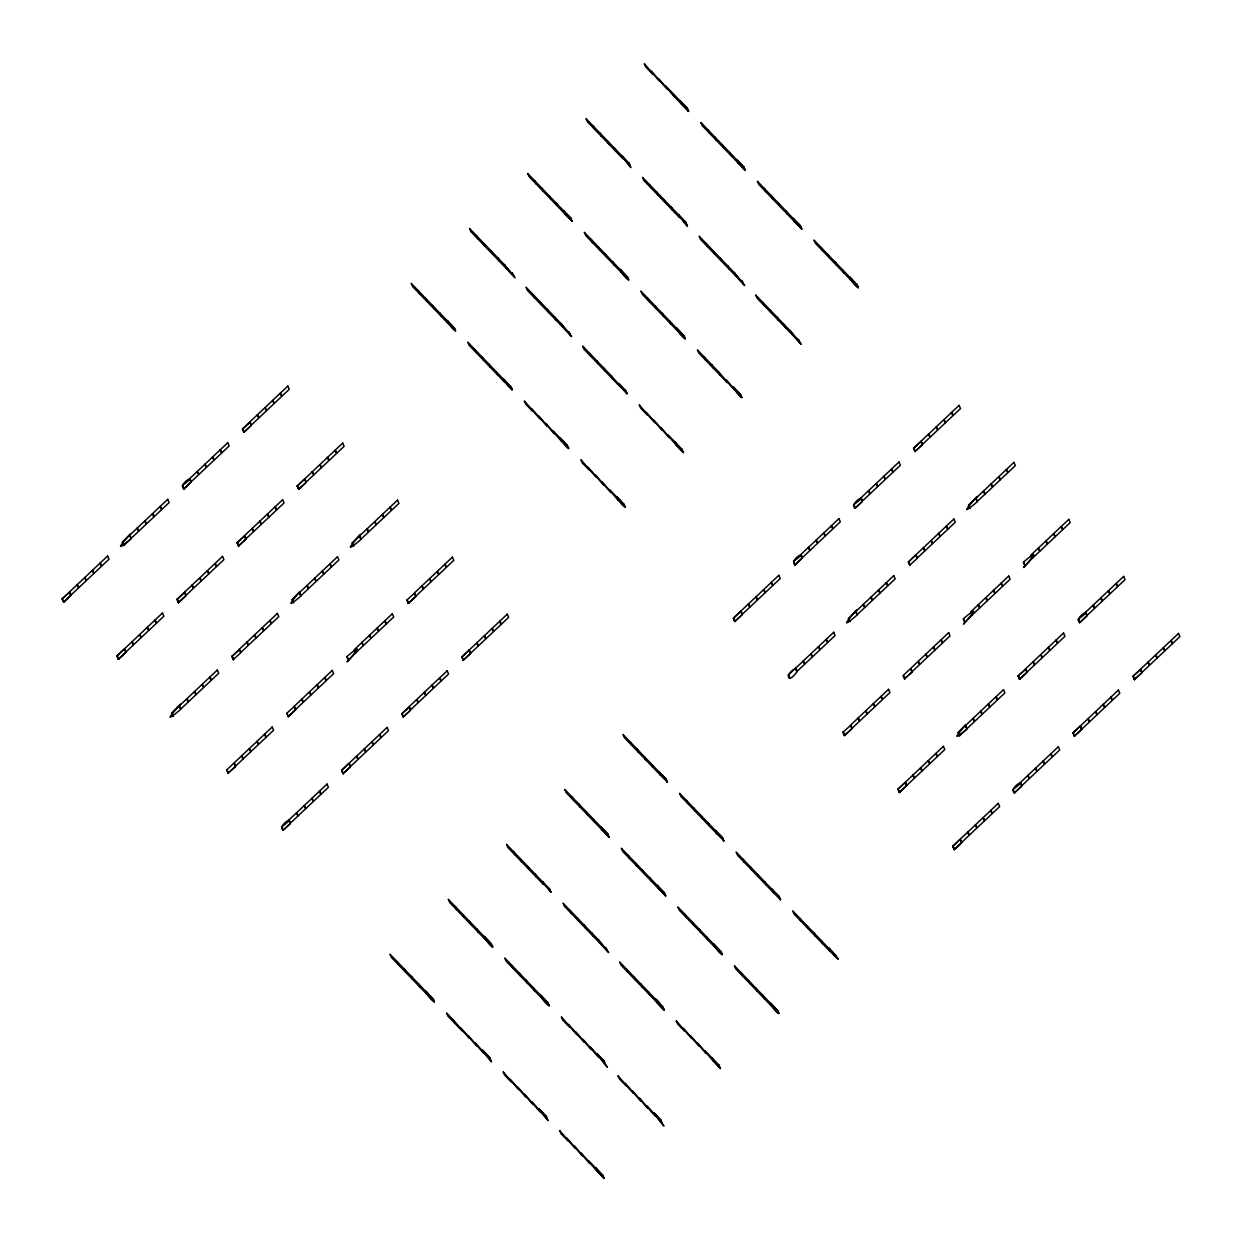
<?xml version="1.0" encoding="UTF-8"?>
<svg xmlns="http://www.w3.org/2000/svg" width="1242" height="1242" viewBox="0 0 1242 1242"><rect width="100%" height="100%" fill="white"/><g stroke="black" fill="none" stroke-linecap="round" stroke-linejoin="round"><path stroke-width="1.5" d="M118.487 659.3L125.768 652.423L124.231 649.054L116.95 655.931L118.487 659.3L116.95 655.931M178.569 602.649L185.85 595.787L184.313 592.418L177.032 599.281L178.569 602.649L177.032 599.281M238.65 546.014L245.932 539.137L244.534 535.923L237.113 542.645L238.65 546.014L237.113 542.645M298.732 489.364L306.013 482.501L304.476 479.133L297.195 485.995L298.732 489.364L297.195 485.995M63.637 602.277L62.1 598.908L69.521 592.186L70.918 595.415L63.637 602.277L70.778 595.26L69.381 592.046M122.182 542.273C149.459 514.452 100.4 564.691 131 538.764L129.463 535.395M182.264 485.622C201.841 471.246 177.016 483.185 183.8 488.991L191.082 482.129L189.545 478.76M242.469 429.127L249.751 422.264L242.469 429.127L243.882 432.356L251.163 425.478L249.626 422.109M69.521 592.186L62.1 598.908M123.579 545.486L131 538.764M447.368 320.622L454.075 327.888L447.368 320.622C447.26 323.851 459.416 336.566 454.044 327.577M572.003 221.262L565.141 214.136L563.744 210.923L570.746 217.909L572.003 221.262L570.575 217.723M621.994 155.995C630.082 167.546 637.224 174.92 621.994 155.995L628.995 162.981L630.253 166.35M688.518 111.423L681.656 104.297L680.259 101.068L687.261 108.054L688.518 111.423L687.09 107.883M506.891 269.064C533.439 298.499 484.24 241.243 513.893 276.05M565.141 214.136L563.884 210.783M117.09 656.071L124.231 649.054M177.171 599.42L184.453 592.558M237.253 542.785L244.534 535.923M297.319 486.15L304.476 479.133M118.347 659.145L125.768 652.423M178.429 602.51L185.85 595.787M238.511 545.875L245.792 538.997L244.395 535.783M298.592 489.224L306.013 482.501M503.942 379.431L510.648 386.697L503.942 379.431C503.383 381.915 516.75 395.887 510.788 386.557M620.457 269.576L627.163 276.842L620.457 269.576C620.177 272.681 632.256 285.412 627.303 276.702M678.567 214.788C686.655 226.339 693.781 233.729 678.567 214.788L685.568 221.775L686.826 225.144M745.076 170.216L738.229 163.09L736.817 159.861L743.818 166.863L745.076 170.216L743.648 166.676M563.449 327.872C589.997 357.292 540.813 300.036 570.451 334.859M621.714 272.945L628.716 279.931M738.229 163.09L736.972 159.737M171.8 712.939C199.186 685.072 149.847 735.575 180.618 709.446L179.081 706.077M231.881 656.304L239.302 649.582L232.021 656.444L233.418 659.673L232.021 656.444M291.963 599.653C316.757 574.146 272.433 620.27 300.781 596.16L299.244 592.791M352.045 543.018C379.431 515.151 330.093 565.638 360.863 539.525L359.326 536.156M233.279 659.533L240.7 652.811L239.163 649.442M560.499 438.224L567.206 445.49L560.499 438.224C560.468 441.531 573.261 454.836 567.175 445.179M677.014 328.385L683.721 335.65L677.014 328.385C676.75 331.49 688.829 344.205 683.876 335.511M801.649 229.025L794.787 221.899L793.39 218.67L800.391 225.656L801.649 229.025L800.221 225.47M620.022 386.666L618.764 383.297L625.611 390.438L627.024 393.652L611.406 375.953L612.818 379.183L619.665 386.309M678.272 331.738L685.274 338.724M736.537 276.811C763.085 306.246 713.902 248.99 743.539 283.813M228.186 773.331L226.649 769.962L233.931 763.1L235.483 766.469L228.062 773.192L235.483 766.469M294.152 706.589L286.731 713.312L288.268 716.681L295.549 709.819L294.012 706.45L295.549 709.819M348.35 660.045L346.813 656.676C377.257 630.579 328.695 681.237 355.491 653.044M406.895 600.041L414.316 593.319L415.713 596.533L408.432 603.41L406.895 600.041L408.432 603.41M295.425 709.679L288.268 716.681M408.292 603.255L415.713 596.533M617.072 497.033L623.779 504.299L617.072 497.033C616.824 500.247 630.067 513.412 623.748 503.973M733.587 387.178L740.294 394.444L733.587 387.178C733.727 390.081 745.293 403.06 740.434 394.304M850.102 277.323L856.809 284.589L850.102 277.323C849.823 280.428 861.917 293.159 856.949 284.449M676.719 445.335L683.442 452.6L676.58 445.459L675.322 442.105L682.029 449.371M793.095 335.619C819.658 365.039 770.459 307.783 800.096 342.606M851.36 280.692L858.362 287.678M281.499 826.986C301.076 812.61 276.252 824.548 283.052 830.339L290.333 823.477L288.781 820.108M343.118 773.704L341.581 770.335L348.862 763.473L341.721 770.475L343.118 773.704L350.399 766.842L348.862 763.473M401.803 713.84L409.084 706.977L401.803 713.84L403.2 717.069L410.481 710.191L408.944 706.822M463.282 660.418L461.745 657.049L469.026 650.187L470.563 653.556L463.142 660.278L470.423 653.416L469.026 650.187M469.165 650.327L461.745 657.049M342.994 773.564L350.399 766.842M734.876 621.559L733.339 618.19L740.62 611.312L733.479 618.33L734.876 621.559L742.157 614.681L740.62 611.312M793.421 561.539C812.998 547.163 788.173 559.102 794.958 564.908L802.239 558.046L800.702 554.677M853.502 504.904C873.079 490.528 848.255 502.467 855.039 508.273L862.321 501.411L860.784 498.042M915.121 451.622L913.584 448.253L920.865 441.391L922.402 444.76L914.981 451.483L922.263 444.62L920.865 441.391M920.99 441.531L913.584 448.253M734.736 621.404L742.157 614.681M426.13 991.458L432.837 998.723L426.13 991.458C425.851 994.578 437.945 1007.293 432.992 998.584M484.396 936.53C499.703 952.04 490.419 948.95 484.396 936.53L491.242 943.672M550.905 891.958L542.506 881.742L550.765 892.098L549.337 888.558M609.015 837.17L602.168 830.044L600.755 826.83L607.757 833.817L609.015 837.17L607.586 833.63M667.42 782.118L660.418 775.117L659.021 771.903L666.023 778.889L667.28 782.258L665.852 778.703M427.388 994.826L434.389 1001.813M485.653 939.899L492.655 946.885M602.168 830.044L600.911 826.691M660.418 775.117L659.16 771.763M788.189 675.198L795.47 668.336L797.007 671.705C787.35 685.475 784.602 673.552 795.61 668.475M848.27 618.563C875.657 590.68 826.318 641.183 857.089 615.069L855.552 611.701M915.633 555.05L908.352 561.927L909.749 565.141L908.492 562.067L915.633 555.05L917.17 558.419L909.749 565.141M968.434 505.277C995.82 477.409 946.482 527.897 977.252 501.784L975.715 498.415M482.703 1050.266L489.41 1057.532L482.703 1050.266C504.423 1078.196 479.816 1047.285 475.344 1042.923M540.953 995.339L547.66 1002.604L540.953 995.339C540.674 998.444 552.768 1011.174 547.815 1002.465M665.588 895.979L658.726 888.853L657.328 885.624L664.33 892.61L665.588 895.979L664.159 892.439M723.993 840.912L716.991 833.925L715.578 830.696L722.58 837.682L723.838 841.051L722.409 837.512M542.211 998.692L549.212 1005.694M600.476 943.78C627.024 973.2 577.841 915.944 607.478 950.767M658.726 888.853L657.468 885.484M716.991 833.925L715.734 830.556M664.175 892.75L657.328 885.624M722.44 837.822L715.578 830.696M843.039 732.221L850.459 725.499L851.857 728.728L844.576 735.59L843.039 732.221L844.576 735.59M904.657 678.939L903.12 675.586L910.402 668.708L911.938 672.077L904.518 678.8L911.938 672.077M964.739 622.304L963.202 618.935C993.631 592.838 945.084 643.496 971.881 615.302M1024.821 565.669L1023.284 562.3C1053.713 536.187 1005.166 586.861 1031.962 558.652L1030.705 555.578M844.451 735.45L851.857 728.728M539.261 1109.059L545.968 1116.325L539.261 1109.059C560.996 1136.989 536.389 1106.094 531.918 1101.716M597.526 1054.132L604.233 1061.398L597.526 1054.132C622.335 1086.61 593.024 1048.869 590.167 1046.789M714.041 944.293L720.748 951.558L714.041 944.293C713.762 947.398 725.856 960.113 720.888 951.419M780.55 899.72L773.549 892.719L772.151 889.505L779.153 896.491L780.411 899.845L778.982 896.305M657.034 1002.573C649.783 988.058 676.657 1025.613 657.034 1002.573L664.035 1009.56M715.299 947.646L722.301 954.632M773.549 892.719L772.291 889.365M899.425 792.613L897.888 789.244L905.17 782.367L906.722 785.736L899.301 792.458L906.582 785.596L905.17 782.367M957.97 732.594C982.764 707.086 938.455 753.211 966.788 729.101L965.251 725.732M1019.589 679.327L1018.052 675.958L1025.473 669.236L1018.192 676.098L1019.589 679.327L1026.87 672.45L1025.333 669.096M1078.134 619.308C1097.711 604.932 1072.886 616.87 1079.671 622.677L1086.952 615.815L1085.415 612.446M905.309 782.522L897.888 789.244M959.383 735.823L966.788 729.101M1019.449 679.188L1026.87 672.45M595.834 1167.868L604.093 1178.208L602.68 1174.994L595.834 1167.868L597.231 1171.082L604.093 1178.208M654.084 1112.941L660.791 1120.206L654.084 1112.941C678.893 1145.419 649.597 1107.662 646.74 1105.597M770.599 1003.086L777.321 1010.351L770.599 1003.086C770.335 1006.191 782.413 1018.921 777.461 1010.212M835.711 955.284C815.326 932.338 847.494 971.586 835.54 955.114M603.938 1178.348L597.231 1171.082M713.746 1061.242L720.453 1068.508L713.607 1061.367L712.349 1058.013L719.056 1065.279M771.856 1006.455L778.858 1013.441M837.124 958.513L830.261 951.388M954.291 849.621L952.738 846.252L960.035 839.39L952.878 846.392L954.291 849.621L961.572 842.759L960.035 839.39M1012.82 789.617C1032.397 775.241 1007.572 787.18 1014.357 792.986L1021.654 786.124L1020.101 782.755M1074.439 736.335L1072.902 732.966L1080.183 726.104L1081.72 729.473L1074.299 736.195L1081.596 729.333L1080.183 726.104M1134.52 679.7L1132.983 676.331L1140.265 669.469L1141.802 672.838L1134.381 679.56L1141.802 672.838M1080.323 726.244L1072.902 732.966M1140.404 669.609L1132.983 676.331M954.151 849.481L961.572 842.759M651.46 71.136L666.923 88.974M658.664 78.619L674.111 96.457L672.714 93.228L665.852 86.102M680.259 101.068L687.121 108.194M736.817 159.861L743.679 166.987M793.39 218.67L800.252 225.796M688.658 111.283L681.811 104.157L680.399 100.928M738.369 162.95L745.231 170.076M801.789 228.885L794.942 221.759L793.529 218.53M652.516 74.008L645.669 66.866L644.256 63.652L659.719 81.491M1086.952 615.815L1079.671 622.677M862.321 501.411L855.039 508.273M563.744 210.923L570.59 218.049M726.244 379.835L741.847 397.533M565.281 214.012L572.143 221.138M727.3 382.707L720.438 375.581L719.04 372.352L734.503 390.19M802.239 558.046L794.958 564.908M1021.654 786.124L1014.357 792.986M646.383 412.313L661.846 430.136M653.587 419.796L669.034 437.619M660.775 427.279L676.238 445.117M667.979 434.762L674.841 441.888L676.58 445.459M620.162 386.526L627.024 393.652M647.439 415.17L640.577 408.044L639.18 404.83L654.643 422.653M797.007 671.705L795.47 668.336M531.56 408.432L547.008 426.27M538.749 415.915L554.211 433.753M545.952 423.398L561.415 441.236M553.156 430.881L560.018 438.007L561.757 441.593M588.118 467.225L603.581 485.063M595.322 474.708L610.785 492.546M602.525 482.207L617.973 500.029M609.713 489.69L616.575 496.816L618.314 500.386M532.616 411.304L525.754 404.178L524.357 400.949L539.82 418.787M589.189 470.097L582.327 462.971L580.93 459.742L596.377 477.58M659.021 771.903L665.883 779.029M772.151 889.505L779.013 896.631M251.163 425.478L243.882 432.356M600.755 826.83L607.617 833.956M602.308 829.92L609.17 837.046M658.881 888.713L665.728 895.839M191.082 482.129L183.8 488.991M410.481 710.191L403.2 717.069M542.506 881.742L549.507 888.744L550.765 892.098M683.395 1028.221L698.858 1046.043M690.599 1035.704L706.061 1053.526M697.802 1043.187L713.265 1061.025M705.006 1050.67L711.852 1057.796L713.607 1061.367M684.466 1031.077L677.604 1023.951L676.207 1020.738L691.654 1038.56M568.572 1024.339L584.035 1042.178M575.776 1031.823L591.239 1049.661M582.979 1039.306L598.427 1057.144M625.145 1083.133L640.608 1100.971M632.349 1090.616L647.796 1108.454M639.537 1098.114L655 1115.937M569.643 1027.212L562.781 1020.086L561.384 1016.856L576.831 1034.695M626.201 1086.005L619.339 1078.879L617.942 1075.65L633.404 1093.488M290.333 823.477L283.052 830.339M460.953 1027.941L476.416 1045.78M468.156 1035.44L483.604 1053.263M510.322 1079.267L525.77 1097.105M517.51 1086.75L532.973 1104.588M524.714 1094.233L540.177 1112.071M566.88 1138.06L582.343 1155.898M574.083 1145.543L589.546 1163.381M581.287 1153.026L596.734 1170.864M588.475 1160.509L595.337 1167.635L597.076 1171.222M462.008 1030.813L455.162 1023.687L453.749 1020.458L469.212 1038.296M511.378 1082.139L504.516 1075.013L503.119 1071.784L518.582 1089.622M567.951 1140.932L561.089 1133.806L559.692 1130.577L575.139 1148.415M546.123 1116.185L547.52 1119.415M489.55 1057.392L490.963 1060.606M1133.309 676.3L1134.707 679.529M1078.46 619.277L1079.857 622.506M1023.61 562.269L1025.007 565.483M1073.228 732.935L1074.625 736.164M968.744 505.246L970.157 508.475M856.778 284.278L858.206 287.818M1018.378 675.927L1019.775 679.141M913.895 448.222L915.307 451.451M970.623 612.213L972.02 615.442M963.528 618.904L964.925 622.133M1013.146 789.586L1014.543 792.815M908.678 561.881L910.076 565.11M798.528 339.206L799.957 342.745M958.296 732.563L959.693 735.792M853.813 504.873L855.226 508.102M741.955 280.397L743.384 283.937M903.446 675.555L904.844 678.769M685.398 221.604L686.966 225.004M953.064 846.221L954.477 849.45M848.596 618.532L849.994 621.761M740.263 394.118L741.691 397.673M628.825 162.795L630.408 166.211M898.214 789.213L899.612 792.427M793.747 561.508L795.144 564.737M683.705 335.324L685.134 338.864M843.365 732.19L844.762 735.419M627.132 276.531L628.561 280.071M788.515 675.167L789.912 678.396M682.013 449.045L683.442 452.6M733.665 618.159L735.062 621.373M625.44 390.252L626.868 393.792M568.883 331.443L570.311 334.998M828.864 948.158L830.122 951.527M512.309 272.65L513.738 276.19M510.617 386.371L512.046 389.926M777.29 1010.025L778.718 1013.581M454.23 327.764L455.628 330.977M720.717 951.232L722.145 954.772M719.025 1064.953L720.453 1068.508M662.467 1006.16L663.896 1009.699M605.894 947.351L607.322 950.906M462.071 657.018L463.468 660.247M660.775 1119.88L662.203 1123.42M407.221 600.01L408.618 603.224M604.202 1061.087L605.63 1064.627M352.355 542.987L353.768 546.216M547.644 1002.278L549.073 1005.834M401.989 713.669L403.386 716.882M602.51 1174.808L603.907 1178.037M297.506 485.964L298.918 489.193M491.071 943.485L492.5 947.025M354.234 649.954L355.631 653.183M347.139 656.645L348.536 659.875M545.937 1116.015L547.38 1119.554M242.656 428.956L244.069 432.169M292.289 599.622L293.686 602.851M489.379 1057.206L490.807 1060.746M341.907 770.304L343.304 773.533M237.439 542.614L238.837 545.828M432.806 998.413L434.25 1001.952M287.057 713.281L288.454 716.51M182.574 485.591L183.987 488.82M232.207 656.273L233.605 659.502M281.825 826.939L283.223 830.168M177.358 599.249L178.755 602.479M226.975 769.931L228.373 773.161M122.508 542.226L123.719 545.626M172.126 712.908L173.523 716.137M117.276 655.9L118.673 659.114M62.426 598.877L63.823 602.106M77.035 584.827L69.754 591.704L71.151 594.918L78.432 588.056L77.035 584.827M84.673 577.623L77.392 584.485L78.789 587.714L86.071 580.852L84.673 577.623M92.327 570.42L85.046 577.282L86.443 580.511L93.724 573.633L92.327 570.42M99.965 563.2L92.684 570.078L94.082 573.292L101.363 566.43L99.965 563.2M107.619 555.997L100.338 562.859L101.735 566.088L109.017 559.226L107.619 555.997M137.101 528.192L129.82 535.054L131.233 538.283L138.514 531.421L137.101 528.192M144.755 520.988L137.474 527.85L138.871 531.079L146.152 524.202L144.755 520.988M152.393 513.769L145.112 520.646L146.525 523.86L153.806 516.998L152.393 513.769M160.047 506.565L152.766 513.427L154.163 516.656L161.444 509.794L160.047 506.565M167.701 499.362L160.404 506.224L161.817 509.453L169.098 502.575L167.701 499.362M197.183 471.556L189.902 478.418L191.315 481.648L198.596 474.77L197.183 471.556M204.837 464.337L197.556 471.199L198.953 474.428L206.234 467.566L204.837 464.337M212.475 457.134L205.194 463.996L206.607 467.225L213.888 460.363L212.475 457.134M220.129 449.93L212.848 456.792L214.245 460.006L221.526 453.144L220.129 449.93M227.767 442.711L220.486 449.573L221.899 452.802L229.18 445.94L227.767 442.711M257.265 414.906L249.984 421.768L251.381 424.997L258.662 418.135L257.265 414.906M264.919 407.702L257.637 414.564L259.035 417.793L266.316 410.931L264.919 407.702M272.557 400.483L265.276 407.36L266.673 410.574L273.97 403.712L272.557 400.483M280.211 393.279L272.93 400.141L274.327 403.371L281.608 396.509L280.211 393.279M287.849 386.076L280.568 392.938L281.965 396.167L289.262 389.305L287.849 386.076M131.885 641.85L124.604 648.712L126.001 651.941L133.282 645.079L131.885 641.85M139.523 634.646L132.242 641.509L133.639 644.738L140.936 637.86L139.523 634.646M147.177 627.427L139.896 634.305L141.293 637.519L148.574 630.657L147.177 627.427M154.815 620.224L147.534 627.086L148.947 630.315L156.228 623.453L154.815 620.224M162.469 613.02L155.188 619.882L156.585 623.111L163.866 616.234L162.469 613.02M191.967 585.215L184.67 592.077L186.083 595.306L193.364 588.429L191.967 585.215M199.605 577.996L192.324 584.858L193.721 588.087L201.002 581.225L199.605 577.996M207.259 570.792L199.978 577.654L201.375 580.883L208.656 574.021L207.259 570.792M214.897 563.589L207.616 570.451L209.013 573.68L216.294 566.802L214.897 563.589M222.551 556.369L215.27 563.231L216.667 566.461L223.948 559.599L222.551 556.369M252.033 528.564L244.752 535.426L246.164 538.655L253.446 531.793L252.033 528.564M259.687 521.361L252.405 528.223L253.803 531.452L261.084 524.59L259.687 521.361M267.325 514.157L260.044 521.019L261.457 524.233L268.738 517.371L267.325 514.157M274.979 506.938L267.698 513.8L269.095 517.029L276.376 510.167L274.979 506.938M282.617 499.734L275.336 506.596L276.749 509.825L284.03 502.963L282.617 499.734M312.115 471.929L304.833 478.791L306.231 482.02L313.527 475.158L312.115 471.929M319.768 464.71L312.487 471.587L313.884 474.801L321.166 467.939L319.768 464.71M327.407 457.506L320.125 464.368L321.538 467.597L328.82 460.735L327.407 457.506M335.061 450.303L327.779 457.165L329.177 460.394L336.458 453.516L335.061 450.303M342.699 443.083L335.418 449.961L336.83 453.175L344.112 446.313L342.699 443.083M186.735 698.873L179.453 705.735L180.851 708.965L188.132 702.087L186.735 698.873M194.373 691.654L187.092 698.532L188.505 701.746L195.786 694.883L194.373 691.654M202.027 684.451L194.746 691.313L196.143 694.542L203.424 687.68L202.027 684.451M209.665 677.247L202.384 684.109L203.797 687.338L211.078 680.461L209.665 677.247M217.319 670.028L210.038 676.906L211.435 680.119L218.716 673.257L217.319 670.028M246.816 642.223L239.535 649.085L240.932 652.314L248.214 645.452L246.816 642.223M254.455 635.019L247.174 641.881L248.571 645.11L255.852 638.248L254.455 635.019M262.109 627.815L254.827 634.678L256.225 637.907L263.506 631.029L262.109 627.815M269.747 620.596L262.466 627.458L263.863 630.688L271.16 623.826L269.747 620.596M277.401 613.393L270.119 620.255L271.517 623.484L278.798 616.622L277.401 613.393M306.883 585.587L299.601 592.45L301.014 595.679L308.295 588.817L306.883 585.587M314.536 578.384L307.255 585.246L308.653 588.46L315.934 581.598L314.536 578.384M322.19 571.165L314.894 578.027L316.306 581.256L323.588 574.394L322.19 571.165M329.829 563.961L322.547 570.823L323.945 574.052L331.226 567.19L329.829 563.961M337.482 556.742L330.201 563.62L331.598 566.833L338.88 559.971L337.482 556.742M366.964 528.937L359.683 535.814L361.096 539.028L368.377 532.166L366.964 528.937M374.618 521.733L367.337 528.595L368.734 531.824L376.015 524.962L374.618 521.733M382.257 514.53L374.975 521.392L376.388 524.621L383.669 517.743L382.257 514.53M389.91 507.31L382.629 514.188L384.026 517.402L391.308 510.54L389.91 507.31M397.549 500.107L390.267 506.969L391.68 510.198L398.961 503.336L397.549 500.107M241.585 755.881L234.303 762.759L235.701 765.972L242.982 759.11L241.585 755.881M249.223 748.678L241.942 755.54L243.354 758.769L250.636 751.907L249.223 748.678M256.877 741.474L249.595 748.336L250.993 751.565L258.274 744.688L256.877 741.474M264.515 734.255L257.234 741.132L258.647 744.346L265.928 737.484L264.515 734.255M272.169 727.051L264.888 733.913L266.285 737.143L273.566 730.28L272.169 727.051M301.666 699.246L294.385 706.108L295.782 709.337L303.064 702.475L301.666 699.246M309.305 692.042L302.023 698.904L303.436 702.134L310.717 695.256L309.305 692.042M316.958 684.823L309.677 691.685L311.074 694.915L318.356 688.052L316.958 684.823M324.597 677.62L317.315 684.482L318.728 687.711L326.009 680.849L324.597 677.62M332.251 670.416L324.969 677.278L326.367 680.492L333.648 673.63L332.251 670.416M361.748 642.595L354.467 649.473L355.864 652.687L363.145 645.824L361.748 642.595M369.386 635.392L362.105 642.254L363.502 645.483L370.784 638.621L369.386 635.392M377.04 628.188L369.759 635.05L371.156 638.279L378.437 631.417L377.04 628.188M384.678 620.969L377.397 627.847L378.794 631.06L386.076 624.198L384.678 620.969M392.332 613.765L385.051 620.627L386.448 623.857L393.73 616.995L392.332 613.765M421.814 585.96L414.533 592.822L415.946 596.051L423.227 589.189L421.814 585.96M429.468 578.756L422.187 585.619L423.584 588.848L430.865 581.97L429.468 578.756M437.106 571.537L429.825 578.415L431.238 581.629L438.519 574.767L437.106 571.537M444.76 564.334L437.479 571.196L438.876 574.425L446.157 567.563L444.76 564.334M452.414 557.13L445.117 563.992L446.53 567.221L453.811 560.344L452.414 557.13M296.434 812.905L289.153 819.767L290.55 822.996L297.832 816.134L296.434 812.905M304.088 805.701L296.791 812.563L298.204 815.792L305.485 808.915L304.088 805.701M311.726 798.482L304.445 805.359L305.842 808.573L313.124 801.711L311.726 798.482M319.38 791.278L312.099 798.14L313.496 801.369L320.778 794.507L319.38 791.278M327.019 784.075L319.737 790.937L321.135 794.166L328.416 787.288L327.019 784.075M356.516 756.269L349.235 763.131L350.632 766.361L357.913 759.483L356.516 756.269M364.154 749.05L356.873 755.912L358.286 759.141L365.567 752.279L364.154 749.05M371.808 741.847L364.527 748.709L365.924 751.938L373.205 745.076L371.808 741.847M379.447 734.643L372.165 741.505L373.578 744.719L380.859 737.857L379.447 734.643M387.1 727.424L379.819 734.286L381.216 737.515L388.498 730.653L387.1 727.424M416.598 699.619L409.317 706.481L410.714 709.71L417.995 702.848L416.598 699.619M424.236 692.415L416.955 699.277L418.352 702.506L425.649 695.644L424.236 692.415M431.89 685.196L424.609 692.073L426.006 695.287L433.287 688.425L431.89 685.196M439.528 677.992L432.247 684.854L433.66 688.084L440.941 681.221L439.528 677.992M447.182 670.789L439.901 677.651L441.298 680.88L448.579 674.018L447.182 670.789M476.68 642.983L469.383 649.845L470.796 653.075L478.077 646.197L476.68 642.983M484.318 635.764L477.037 642.642L478.434 645.856L485.715 638.993L484.318 635.764M491.972 628.561L484.69 635.423L486.088 638.652L493.369 631.79L491.972 628.561M499.61 621.357L492.329 628.219L493.726 631.448L501.007 624.571L499.61 621.357M507.264 614.138L499.983 621.016L501.38 624.229L508.661 617.367L507.264 614.138M748.274 604.109L740.993 610.971L742.39 614.2L749.671 607.338L748.274 604.109M755.912 596.905L748.631 603.767L750.028 606.996L757.309 600.119L755.912 596.905M763.566 589.686L756.285 596.564L757.682 599.777L764.963 592.915L763.566 589.686M771.204 582.482L763.923 589.345L765.32 592.574L772.617 585.712L771.204 582.482M778.858 575.279L771.577 582.141L772.974 585.37L780.255 578.493L778.858 575.279M808.34 547.474L801.059 554.336L802.472 557.565L809.753 550.687L808.34 547.474M815.994 540.254L808.713 547.132L810.11 550.346L817.391 543.484L815.994 540.254M823.648 533.051L816.351 539.913L817.764 543.142L825.045 536.28L823.648 533.051M831.286 525.847L824.005 532.709L825.402 535.939L832.683 529.061L831.286 525.847M838.94 518.628L831.659 525.506L833.056 528.719L840.337 521.857L838.94 518.628M868.422 490.823L861.141 497.7L862.553 500.914L869.835 494.052L868.422 490.823M876.076 483.619L868.795 490.481L870.192 493.711L877.473 486.848L876.076 483.619M883.714 476.416L876.433 483.278L877.846 486.507L885.127 479.629L883.714 476.416M891.368 469.197L884.087 476.059L885.484 479.288L892.765 472.426L891.368 469.197M899.006 461.993L891.725 468.855L893.138 472.084L900.419 465.222L899.006 461.993M928.504 434.188L921.222 441.05L922.62 444.279L929.901 437.417L928.504 434.188M936.158 426.984L928.876 433.846L930.274 437.075L937.555 430.198L936.158 426.984M943.796 419.765L936.515 426.627L937.912 429.856L945.209 422.994L943.796 419.765M951.45 412.561L944.168 419.423L945.566 422.653L952.847 415.791L951.45 412.561M959.088 405.358L951.807 412.22L953.219 415.433L960.501 408.571L959.088 405.358M803.124 661.132L795.843 667.994L797.24 671.223L804.521 664.346L803.124 661.132M810.762 653.913L803.481 660.791L804.894 664.004L812.175 657.142L810.762 653.913M818.416 646.709L811.135 653.571L812.532 656.801L819.813 649.939L818.416 646.709M826.054 639.506L818.773 646.368L820.186 649.597L827.467 642.719L826.054 639.506M833.708 632.287L826.427 639.164L827.824 642.378L835.105 635.516L833.708 632.287M863.206 604.481L855.924 611.359L857.322 614.573L864.603 607.711L863.206 604.481M870.844 597.278L863.563 604.14L864.96 607.369L872.241 600.507L870.844 597.278M878.498 590.074L871.216 596.936L872.614 600.165L879.895 593.288L878.498 590.074M886.136 582.855L878.855 589.733L880.252 592.946L887.533 586.084L886.136 582.855M893.79 575.651L886.509 582.514L887.906 585.743L895.187 578.881L893.79 575.651M923.272 547.846L915.991 554.708L917.403 557.937L924.685 551.075L923.272 547.846M930.926 540.643L923.644 547.505L925.042 550.734L932.323 543.856L930.926 540.643M938.564 533.423L931.283 540.286L932.695 543.515L939.977 536.653L938.564 533.423M946.218 526.22L938.936 533.082L940.334 536.311L947.615 529.449L946.218 526.22M953.872 519.016L946.575 525.878L947.988 529.108L955.269 522.23L953.872 519.016M983.353 491.211L976.072 498.073L977.485 501.287L984.766 494.425L983.353 491.211M991.007 483.992L983.726 490.854L985.123 494.083L992.405 487.221L991.007 483.992M998.646 476.788L991.364 483.65L992.777 486.88L1000.058 480.017L998.646 476.788M1006.299 469.585L999.018 476.447L1000.415 479.66L1007.697 472.798L1006.299 469.585M1013.938 462.366L1006.657 469.228L1008.069 472.457L1015.351 465.595L1013.938 462.366M857.974 718.14L850.692 725.018L852.09 728.231L859.371 721.369L857.974 718.14M865.612 710.936L858.331 717.798L859.743 721.028L867.025 714.166L865.612 710.936M873.266 703.733L865.984 710.595L867.382 713.824L874.663 706.946L873.266 703.733M880.904 696.514L873.623 703.391L875.036 706.605L882.317 699.743L880.904 696.514M888.558 689.31L881.277 696.172L882.674 699.401L889.955 692.539L888.558 689.31M918.055 661.505L910.774 668.367L912.171 671.596L919.453 664.734L918.055 661.505M925.694 654.301L918.412 661.163L919.81 664.392L927.106 657.515L925.694 654.301M933.347 647.082L926.066 653.96L927.463 657.173L934.745 650.311L933.347 647.082M940.986 639.878L933.705 646.74L935.117 649.97L942.399 643.108L940.986 639.878M948.64 632.675L941.358 639.537L942.756 642.766L950.037 635.888L948.64 632.675M978.137 604.87L970.84 611.732L972.253 614.961L979.534 608.083L978.137 604.87M985.775 597.65L978.494 604.512L979.891 607.742L987.173 600.88L985.775 597.65M993.429 590.447L986.148 597.309L987.545 600.538L994.826 593.676L993.429 590.447M1001.068 583.243L993.786 590.105L995.184 593.334L1002.465 586.457L1001.068 583.243M1008.721 576.024L1001.44 582.886L1002.837 586.115L1010.119 579.253L1008.721 576.024M1038.203 548.219L1030.922 555.081L1032.335 558.31L1039.616 551.448L1038.203 548.219M1045.857 541.015L1038.576 547.877L1039.973 551.106L1047.254 544.244L1045.857 541.015M1053.495 533.812L1046.214 540.674L1047.627 543.887L1054.908 537.025L1053.495 533.812M1061.149 526.592L1053.868 533.455L1055.265 536.684L1062.547 529.822L1061.149 526.592M1068.788 519.389L1061.506 526.251L1062.919 529.48L1070.2 522.618L1068.788 519.389M912.823 775.163L905.542 782.025L906.939 785.255L914.221 778.392L912.823 775.163M920.462 767.96L913.181 774.822L914.593 778.051L921.874 771.173L920.462 767.96M928.116 760.741L920.834 767.618L922.232 770.832L929.513 763.97L928.116 760.741M935.769 753.537L928.473 760.399L929.885 763.628L937.167 756.766L935.769 753.537M943.408 746.333L936.126 753.195L937.524 756.425L944.805 749.547L943.408 746.333M972.905 718.528L965.624 725.39L967.021 728.619L974.302 721.742L972.905 718.528M980.543 711.309L973.262 718.187L974.675 721.4L981.956 714.538L980.543 711.309M988.197 704.105L980.916 710.967L982.313 714.197L989.595 707.335L988.197 704.105M995.836 696.902L988.554 703.764L989.967 706.993L997.248 700.115L995.836 696.902M1003.489 689.683L996.208 696.56L997.605 699.774L1004.887 692.912L1003.489 689.683M1032.987 661.877L1025.706 668.739L1027.103 671.969L1034.384 665.107L1032.987 661.877M1040.625 654.674L1033.344 661.536L1034.741 664.765L1042.022 657.903L1040.625 654.674M1048.279 647.47L1040.998 654.332L1042.395 657.561L1049.676 650.684L1048.279 647.47M1055.917 640.251L1048.636 647.113L1050.033 650.342L1057.33 643.48L1055.917 640.251M1063.571 633.047L1056.29 639.909L1057.687 643.139L1064.968 636.277L1063.571 633.047M1093.053 605.242L1085.772 612.104L1087.185 615.333L1094.466 608.471L1093.053 605.242M1100.707 598.023L1093.426 604.901L1094.823 608.114L1102.104 601.252L1100.707 598.023M1108.361 590.819L1101.064 597.681L1102.477 600.911L1109.758 594.049L1108.361 590.819M1115.999 583.616L1108.718 590.478L1110.115 593.707L1117.396 586.845L1115.999 583.616M1123.653 576.397L1116.372 583.274L1117.769 586.488L1125.05 579.626L1123.653 576.397M967.673 832.187L960.392 839.049L961.789 842.278L969.071 835.4L967.673 832.187M975.327 824.967L968.03 831.845L969.443 835.059L976.724 828.197L975.327 824.967M982.965 817.764L975.684 824.626L977.081 827.855L984.363 820.993L982.965 817.764M990.619 810.56L983.338 817.422L984.735 820.652L992.016 813.774L990.619 810.56M998.258 803.341L990.976 810.219L992.374 813.432L999.655 806.57L998.258 803.341M1027.755 775.536L1020.474 782.413L1021.871 785.627L1029.152 778.765L1027.755 775.536M1035.393 768.332L1028.112 775.194L1029.525 778.423L1036.806 771.561L1035.393 768.332M1043.047 761.129L1035.766 767.991L1037.163 771.22L1044.444 764.342L1043.047 761.129M1050.685 753.91L1043.404 760.787L1044.817 764.001L1052.098 757.139L1050.685 753.91M1058.339 746.706L1051.058 753.568L1052.455 756.797L1059.736 749.935L1058.339 746.706M1087.837 718.901L1080.556 725.763L1081.953 728.992L1089.234 722.13L1087.837 718.901M1095.475 711.697L1088.194 718.559L1089.607 721.788L1096.888 714.911L1095.475 711.697M1103.129 704.478L1095.848 711.34L1097.245 714.569L1104.526 707.707L1103.129 704.478M1110.767 697.274L1103.486 704.136L1104.899 707.366L1112.18 700.504L1110.767 697.274M1118.421 690.071L1111.14 696.933L1112.537 700.146L1119.818 693.284L1118.421 690.071M1147.918 662.25L1140.637 669.127L1142.035 672.341L1149.316 665.479L1147.918 662.25M1155.557 655.046L1148.276 661.908L1149.673 665.138L1156.954 658.276L1155.557 655.046M1163.211 647.843L1155.929 654.705L1157.327 657.934L1164.608 651.072L1163.211 647.843M1170.849 640.624L1163.568 647.501L1164.965 650.715L1172.246 643.853L1170.849 640.624M1178.503 633.42L1171.222 640.282L1172.619 643.511L1179.9 636.649L1178.503 633.42M679.917 100.711L673.055 93.585L674.468 96.814L681.315 103.94L679.917 100.711M707.676 129.572L700.83 122.446L702.227 125.675L709.089 132.801L707.676 129.572M714.88 137.055L708.033 129.929L709.43 133.158L716.292 140.284L714.88 137.055M722.083 144.538L715.221 137.412L716.634 140.641L723.481 147.767L722.083 144.538M729.287 152.021L722.425 144.895L723.822 148.124L730.684 155.25L729.287 152.021M736.475 159.504L729.628 152.378L731.026 155.607L737.888 162.733L736.475 159.504M764.249 188.38L757.387 181.254L758.8 184.468L765.646 191.594L764.249 188.38M771.453 195.863L764.591 188.737L765.988 191.951L772.85 199.077L771.453 195.863M778.641 203.346L771.794 196.22L773.192 199.434L780.054 206.56L778.641 203.346M785.844 210.83L778.998 203.704L780.395 206.917L787.242 214.059L785.844 210.83M793.048 218.313L786.186 211.187L787.599 214.4L794.445 221.542L793.048 218.313M820.807 247.174L813.96 240.048L815.357 243.277L822.22 250.403L820.807 247.174M828.01 254.657L821.164 247.531L822.561 250.76L829.423 257.886L828.01 254.657M835.214 262.14L828.352 255.014L829.765 258.243L836.611 265.369L835.214 262.14M842.418 269.623L835.556 262.497L836.953 265.726L843.815 272.852L842.418 269.623M849.606 277.106L842.759 269.98L844.156 273.209L851.018 280.335L849.606 277.106M592.853 125.706L586.007 118.58L587.404 121.794L594.266 128.92L592.853 125.706M600.057 133.189L593.195 126.063L594.607 129.277L601.454 136.403L600.057 133.189M607.26 140.672L600.398 133.546L601.811 136.76L608.658 143.886L607.26 140.672M614.464 148.155L607.602 141.029L608.999 144.243L615.861 151.384L614.464 148.155M621.652 155.638L614.806 148.512L616.203 151.726L623.065 158.867L621.652 155.638M649.426 184.499L642.564 177.373L643.977 180.602L650.824 187.728L649.426 184.499M656.63 191.982L649.768 184.856L651.165 188.085L658.027 195.211L656.63 191.982M663.818 199.465L656.971 192.339L658.369 195.568L665.231 202.694L663.818 199.465M671.022 206.948L664.159 199.822L665.572 203.051L672.419 210.177L671.022 206.948M678.225 214.431L671.363 207.305L672.76 210.535L679.622 217.66L678.225 214.431M705.984 243.308L699.137 236.166L700.535 239.395L707.397 246.521L705.984 243.308M713.187 250.791L706.325 243.649L707.738 246.879L714.585 254.005L713.187 250.791M720.391 258.274L713.529 251.148L714.942 254.362L721.788 261.488L720.391 258.274M727.595 265.757L720.733 258.631L722.13 261.845L728.992 268.971L727.595 265.757M734.783 273.24L727.936 266.114L729.333 269.328L736.195 276.454L734.783 273.24M762.557 302.101L755.695 294.975L757.108 298.204L763.954 305.33L762.557 302.101M769.761 309.584L762.899 302.458L764.296 305.687L771.158 312.813L769.761 309.584M776.949 317.067L770.102 309.941L771.499 313.17L778.361 320.296L776.949 317.067M784.152 324.55L777.29 317.424L778.703 320.653L785.549 327.779L784.152 324.55M791.356 332.033L784.494 324.907L785.891 328.136L792.753 335.262L791.356 332.033M534.603 180.633L527.741 173.492L529.154 176.721L536.001 183.847L534.603 180.633M541.807 188.116L534.945 180.975L536.342 184.204L543.204 191.33L541.807 188.116M548.995 195.599L542.149 188.474L543.546 191.687L550.408 198.813L548.995 195.599M556.199 203.083L549.337 195.957L550.749 199.17L557.596 206.296L556.199 203.083M563.402 210.566L556.54 203.44L557.937 206.653L564.799 213.779L563.402 210.566M591.161 239.427L584.314 232.301L585.712 235.53L592.574 242.656L591.161 239.427M598.365 246.91L591.502 239.784L592.915 243.013L599.762 250.139L598.365 246.91M605.568 254.393L598.706 247.267L600.103 250.496L606.965 257.622L605.568 254.393M612.756 261.876L605.91 254.75L607.307 257.979L614.169 265.105L612.756 261.876M619.96 269.359L613.113 262.233L614.511 265.462L621.373 272.588L619.96 269.359M647.734 298.22L640.872 291.094L642.285 294.323L649.131 301.449L647.734 298.22M654.938 305.703L648.076 298.577L649.473 301.806L656.335 308.932L654.938 305.703M662.126 313.186L655.279 306.06L656.676 309.289L663.538 316.415L662.126 313.186M669.329 320.669L662.467 313.543L663.88 316.772L670.727 323.898L669.329 320.669M676.533 328.167L669.671 321.026L671.068 324.255L677.93 331.381L676.533 328.167M704.292 357.028L697.445 349.902L698.842 353.116L705.704 360.258L704.292 357.028M711.495 364.511L704.633 357.385L706.046 360.599L712.892 367.741L711.495 364.511M718.699 371.995L711.837 364.869L713.234 368.098L720.096 375.224L718.699 371.995M476.338 235.545L469.492 228.419L470.889 231.649L477.751 238.775L476.338 235.545M483.542 243.028L476.68 235.902L478.092 239.132L484.939 246.258L483.542 243.028M490.745 250.511L483.883 243.385L485.28 246.615L492.142 253.741L490.745 250.511M497.933 257.994L491.087 250.868L492.484 254.098L499.346 261.224L497.933 257.994M505.137 265.493L498.275 258.352L499.688 261.581L506.534 268.707L505.137 265.493M532.911 294.354L526.049 287.228L527.446 290.442L534.308 297.583L532.911 294.354M540.099 301.837L533.253 294.711L534.65 297.925L541.512 305.066L540.099 301.837M547.303 309.32L540.456 302.194L541.854 305.423L548.716 312.549L547.303 309.32M554.506 316.803L547.644 309.677L549.057 312.906L555.904 320.032L554.506 316.803M561.71 324.286L554.848 317.16L556.245 320.389L563.107 327.515L561.71 324.286M589.469 353.147L582.622 346.021L584.019 349.25L590.882 356.376L589.469 353.147M596.672 360.63L589.81 353.504L591.223 356.733L598.07 363.859L596.672 360.63M603.876 368.113L597.014 360.987L598.411 364.216L605.273 371.342L603.876 368.113M611.064 375.596L604.217 368.47L605.615 371.7L612.477 378.826L611.064 375.596M418.088 290.473L411.226 283.347L412.623 286.576L419.486 293.702L418.088 290.473M425.276 297.956L418.43 290.83L419.827 294.059L426.689 301.185L425.276 297.956M432.48 305.439L425.618 298.313L427.031 301.542L433.877 308.668L432.48 305.439M439.684 312.922L432.821 305.796L434.234 309.025L441.081 316.151L439.684 312.922M446.887 320.405L440.025 313.279L441.422 316.508L448.284 323.634L446.887 320.405M474.646 349.281L467.799 342.155L469.197 345.369L476.043 352.495L474.646 349.281M481.849 356.764L474.987 349.639L476.4 352.852L483.247 359.978L481.849 356.764M489.053 364.248L482.191 357.122L483.588 360.335L490.45 367.461L489.053 364.248M496.241 371.731L489.395 364.605L490.792 367.818L497.654 374.944L496.241 371.731M503.445 379.214L496.583 372.088L497.995 375.301L504.842 382.443L503.445 379.214M629.88 741.614L623.018 734.488L624.431 737.701L631.278 744.827L629.88 741.614M637.084 749.097L630.222 741.971L631.619 745.184L638.481 752.31L637.084 749.097M644.272 756.58L637.425 749.454L638.823 752.668L645.685 759.793L644.272 756.58M651.476 764.063L644.614 756.937L646.026 760.151L652.873 767.292L651.476 764.063M658.679 771.546L651.817 764.42L653.23 767.634L660.076 774.775L658.679 771.546M686.438 800.407L679.591 793.281L680.989 796.51L687.851 803.636L686.438 800.407M693.641 807.89L686.795 800.764L688.192 803.993L695.054 811.119L693.641 807.89M700.845 815.373L693.983 808.247L695.396 811.476L702.242 818.602L700.845 815.373M708.049 822.856L701.187 815.73L702.584 818.959L709.446 826.085L708.049 822.856M715.237 830.339L708.39 823.213L709.787 826.442L716.65 833.568L715.237 830.339M743.011 859.216L736.149 852.074L737.562 855.303L744.408 862.429L743.011 859.216M750.215 866.699L743.353 859.557L744.75 862.786L751.612 869.912L750.215 866.699M757.403 874.182L750.556 867.056L751.953 870.269L758.815 877.395L757.403 874.182M764.606 881.665L757.76 874.539L759.157 877.752L766.003 884.878L764.606 881.665M771.81 889.148L764.948 882.022L766.361 885.236L773.207 892.361L771.81 889.148M799.569 918.009L792.722 910.883L794.119 914.112L800.981 921.238L799.569 918.009M806.772 925.492L799.926 918.366L801.323 921.595L808.185 928.721L806.772 925.492M813.976 932.975L807.114 925.849L808.526 929.078L815.373 936.204L813.976 932.975M821.179 940.458L814.317 933.332L815.715 936.561L822.577 943.687L821.179 940.458M828.367 947.941L821.521 940.815L822.918 944.044L829.78 951.17L828.367 947.941M571.615 796.541L564.768 789.4L566.166 792.629L573.028 799.755L571.615 796.541M578.819 804.024L571.957 796.883L573.369 800.112L580.216 807.238L578.819 804.024M586.022 811.507L579.16 804.381L580.573 807.595L587.419 814.721L586.022 811.507M593.226 818.99L586.364 811.864L587.761 815.078L594.623 822.204L593.226 818.99M600.414 826.473L593.567 819.347L594.965 822.561L601.827 829.687L600.414 826.473M628.188 855.334L621.326 848.208L622.739 851.438L629.585 858.564L628.188 855.334M635.392 862.817L628.53 855.691L629.927 858.921L636.789 866.047L635.392 862.817M642.58 870.3L635.733 863.174L637.13 866.404L643.993 873.53L642.58 870.3M649.783 877.784L642.921 870.658L644.334 873.887L651.181 881.013L649.783 877.784M656.987 885.267L650.125 878.141L651.522 881.37L658.384 888.496L656.987 885.267M684.746 914.128L677.899 907.002L679.296 910.231L686.158 917.357L684.746 914.128M691.949 921.611L685.087 914.485L686.5 917.714L693.346 924.84L691.949 921.611M699.153 929.094L692.291 921.968L693.704 925.197L700.55 932.323L699.153 929.094M706.356 936.577L699.494 929.451L700.892 932.68L707.754 939.806L706.356 936.577M713.545 944.075L706.698 936.934L708.095 940.163L714.957 947.289L713.545 944.075M741.319 972.936L734.457 965.81L735.869 969.024L742.716 976.165L741.319 972.936M748.522 980.419L741.66 973.293L743.058 976.507L749.92 983.648L748.522 980.419M755.71 987.902L748.864 980.776L750.261 984.006L757.123 991.132L755.71 987.902M762.914 995.385L756.052 988.259L757.465 991.489L764.311 998.615L762.914 995.385M770.118 1002.868L763.256 995.742L764.653 998.972L771.515 1006.098L770.118 1002.868M513.365 851.453L506.503 844.327L507.9 847.556L514.762 854.682L513.365 851.453M520.569 858.936L513.707 851.81L515.104 855.039L521.966 862.165L520.569 858.936M527.757 866.419L520.91 859.293L522.308 862.522L529.17 869.648L527.757 866.419M534.96 873.902L528.098 866.776L529.511 870.005L536.358 877.131L534.96 873.902M542.164 881.401L535.302 874.259L536.699 877.489L543.561 884.614L542.164 881.401M569.923 910.262L563.076 903.136L564.473 906.349L571.336 913.491L569.923 910.262M577.126 917.745L570.264 910.619L571.677 913.833L578.524 920.974L577.126 917.745M584.33 925.228L577.468 918.102L578.865 921.331L585.727 928.457L584.33 925.228M591.518 932.711L584.672 925.585L586.069 928.814L592.931 935.94L591.518 932.711M598.722 940.194L591.875 933.068L593.272 936.297L600.134 943.423L598.722 940.194M626.496 969.055L619.634 961.929L621.047 965.158L627.893 972.284L626.496 969.055M633.699 976.538L626.837 969.412L628.235 972.641L635.097 979.767L633.699 976.538M640.888 984.021L634.041 976.895L635.438 980.124L642.3 987.25L640.888 984.021M648.091 991.504L641.229 984.378L642.642 987.607L649.488 994.733L648.091 991.504M655.295 998.987L648.433 991.861L649.83 995.09L656.692 1002.216L655.295 998.987M455.1 906.381L448.253 899.255L449.651 902.484L456.513 909.61L455.1 906.381M462.303 913.864L455.441 906.738L456.854 909.967L463.701 917.093L462.303 913.864M469.507 921.347L462.645 914.221L464.042 917.45L470.904 924.576L469.507 921.347M476.695 928.83L469.849 921.704L471.246 924.933L478.108 932.059L476.695 928.83M483.899 936.313L477.037 929.187L478.449 932.416L485.296 939.542L483.899 936.313M511.673 965.189L504.811 958.063L506.208 961.277L513.07 968.403L511.673 965.189M518.861 972.672L512.014 965.546L513.412 968.76L520.274 975.886L518.861 972.672M526.065 980.155L519.218 973.029L520.615 976.243L527.477 983.369L526.065 980.155M533.268 987.638L526.406 980.512L527.819 983.726L534.665 990.852L533.268 987.638M540.472 995.121L533.61 987.995L535.007 991.209L541.869 998.351L540.472 995.121M396.85 961.308L389.988 954.182L391.385 957.411L398.247 964.537L396.85 961.308M404.038 968.791L397.192 961.665L398.589 964.894L405.451 972.02L404.038 968.791M411.242 976.274L404.38 969.148L405.792 972.377L412.639 979.503L411.242 976.274M418.445 983.757L411.583 976.631L412.996 979.86L419.843 986.986L418.445 983.757M425.649 991.24L418.787 984.114L420.184 987.343L427.046 994.469L425.649 991.24M453.408 1020.101L446.561 1012.975L447.958 1016.204L454.805 1023.33L453.408 1020.101"/></g></svg>
